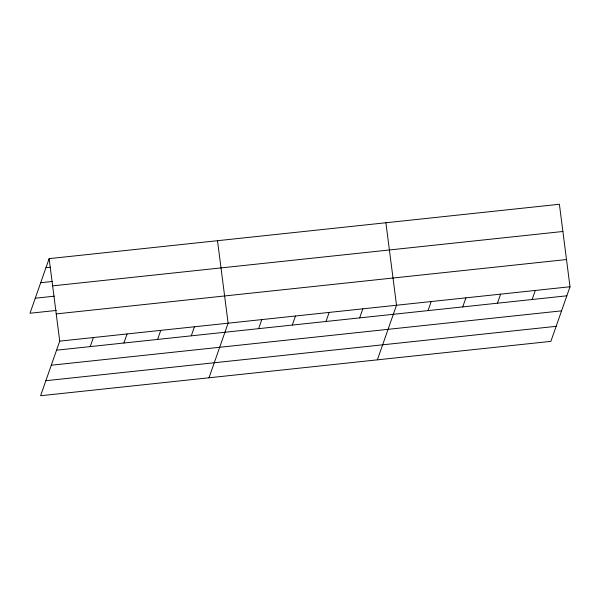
<?xml version="1.0" encoding="UTF-8"?>
<svg xmlns="http://www.w3.org/2000/svg" width="600" height="600" viewBox="0 0 600 600"><rect width="100%" height="100%" fill="white"/><g stroke="black" fill="none" stroke-linecap="round" stroke-linejoin="round"><path stroke-width="0.9" d="M49.125 258.638L59.73 341.13L40.605 395.73L550.875 341.362L570 286.755L559.395 204.27L49.125 258.638L30 313.245L56.392 310.433M90.233 346.597L93.405 337.538M123.915 343.013L127.087 333.952M157.59 339.42L160.762 330.36M191.273 335.835L194.445 326.775M208.995 377.79L228.12 323.183L217.507 240.697M258.623 328.657L261.795 319.597M292.305 325.072L295.478 316.013M325.98 321.48L329.153 312.42M359.655 317.895L362.827 308.835M377.385 359.85L396.51 305.243L385.897 222.757M428.033 310.605L431.205 301.545M462.735 306.907L465.908 297.847M497.43 303.21L500.603 294.15M532.132 299.513L535.305 290.452M45.953 267.697L50.498 267.218M40.688 282.728L52.515 281.468M52.62 285.862L562.89 231.487M35.265 298.215L54.375 296.175M56.227 313.905L566.498 259.538M59.73 341.13L570 286.755M56.557 350.19L566.827 295.815M51.293 365.22L561.562 310.845M45.87 380.7L556.14 326.332"/></g></svg>
